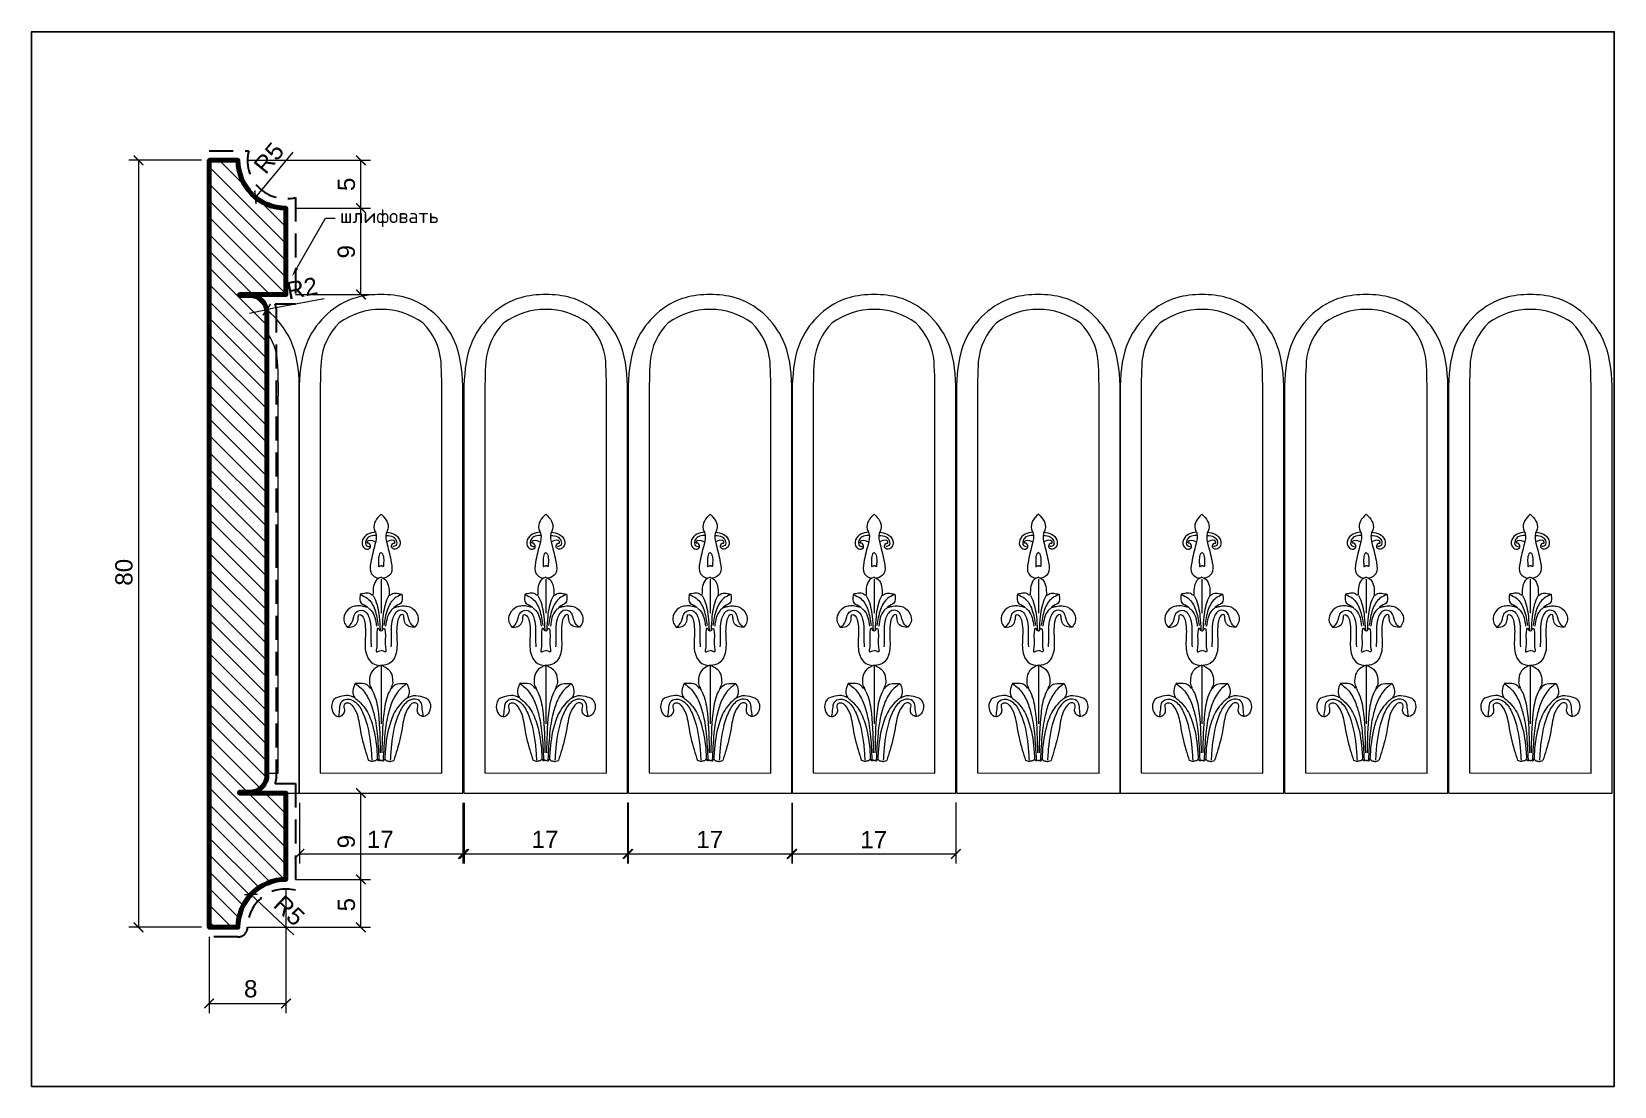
# Model space of a CAD drawing. Header units: millimetres. Extents: x 1286 to 1451, y -2791 to -2681.
import ezdxf
from ezdxf import colors
from ezdxf.entities.mleader import LeaderData, LeaderLine
from ezdxf.math import Vec2, Vec3

# ---------------------------------------------------------------- set-up
doc = ezdxf.new("R2010")
doc.units = ezdxf.units.MM
doc.linetypes.add('HIDDEN', pattern=[0.375, 0.25, -0.125])
for name, color, linetype, lineweight in [('0.05', 7, 'Continuous', 5), ('0.15', 7, 'Continuous', 15), ('линия 50', 1, 'Continuous', 140), ('служебный слой РАЗМЕРЫ', 7, 'Continuous', 9)]:
    doc.layers.add(name, color=color, linetype=linetype, lineweight=lineweight)
doc.layers.add('Outside panel', color=7, linetype='Continuous', lineweight=18, true_color=0x7f5e57)
doc.layers.add('размеры в модели', color=7, linetype='Continuous')
doc.styles.get("Standard").update_dxf_attribs({"font": 'arial.ttf'})
doc.styles.add('ЕСКД профили текст', font='isocpeur.ttf')
doc.dimstyles.new('M_1', dxfattribs={"dimtxt": 1.8, "dimasz": 1, "dimexe": 1, "dimexo": 1, "dimgap": 0.6, "dimtad": 1, "dimdec": 0, "dimdsep": 46, "dimtxsty": 'Standard', "dimblk": 'ARCHTICK', "dimcen": -5, "dimclrd": 7, "dimclre": 7, "dimclrt": 7, "dimadec": 0, "dimazin": 0, "dimtfac": 1, "dimtdec": 0, "dimtmove": 0, "dimatfit": 3, "dimfxl": 1, "dimtolj": 1, "dimtzin": 0, "dimlwd": 5, "dimlwe": 5, "dimarcsym": 0})

# ---------------------------------------------------------------- blocks, each defined once
blk = doc.blocks.new('_ArchTick')
at = {"color": 0, "linetype": 'ByBlock', "const_width": 0.15}
blk.add_lwpolyline([(-0.5, -0.5), (0.5, 0.5)], dxfattribs=at)
blk = doc.blocks.new('*D14')
at = {"layer": 'Defpoints', "color": 0, "ltscale": 1000, "transparency": 16777216}
for p in [(1313.56, -2760.06), (1330.6, -2760.06), (1330.6, -2766.4)]:
    blk.add_point(p, dxfattribs=at)
at = {"layer": 'размеры в модели', "color": 7, "lineweight": 5, "ltscale": 1000, "transparency": 16777216}
for p, q in [((1313.56, -2761.06), (1313.56, -2767.4)), ((1330.6, -2761.06), (1330.6, -2767.4)), ((1313.56, -2766.4), (1330.6, -2766.4))]:
    blk.add_line(p, q, dxfattribs=at)
at = {"layer": 'размеры в модели', "color": 7, "lineweight": 5, "ltscale": 1000, "transparency": 16777216, "rotation": 180}
blk.add_blockref('_ArchTick', (1313.56, -2766.4), dxfattribs=at)
at = {"layer": 'размеры в модели', "color": 7, "lineweight": 5, "ltscale": 1000, "transparency": 16777216}
blk.add_blockref('_ArchTick', (1330.6, -2766.4), dxfattribs=at)
at = {"layer": 'размеры в модели', "color": 7, "ltscale": 1000, "transparency": 16777216, "insert": (1321.99, -2764.89), "char_height": 1.8, "attachment_point": 5}
blk.add_mtext('\\A1;17', dxfattribs=at)
blk = doc.blocks.new('ЕКЦУ32')
at = {"layer": '0.15', "color": 7, "ltscale": 1000}
for p, q in [((310096.428, -94131.678), (310096.428, -94132.074)), ((310096.428, -94132.676), (310096.428, -94133.357))]:
    blk.add_line(p, q, dxfattribs=at)
for points, knots in [([(310096.428, -94130.927), (310096.4, -94130.951), (310096.357, -94130.99), (310096.336, -94131.088), (310096.385, -94131.168), (310096.349, -94131.309), (310096.312, -94131.45), (310096.288, -94131.616), (310096.366, -94131.662), (310096.4, -94131.668), (310096.403, -94131.669)], [0, 0, 0, 0, 0.37778, 0.698932, 0.881043, 1.343112, 2.100944, 2.562036, 2.885405, 2.923503, 2.923503, 2.923503, 2.923503]), ([(310096.428, -94130.927), (310096.455, -94130.951), (310096.498, -94130.99), (310096.519, -94131.088), (310096.47, -94131.168), (310096.506, -94131.309), (310096.543, -94131.45), (310096.567, -94131.616), (310096.489, -94131.662), (310096.455, -94131.668), (310096.452, -94131.669)], [0, 0, 0, 0, 0.37778, 0.698932, 0.881043, 1.343112, 2.100944, 2.562036, 2.885405, 2.923503, 2.923503, 2.923503, 2.923503]), ([(310096.399, -94131.529), (310096.4, -94131.531), (310096.402, -94131.536), (310096.412, -94131.529), (310096.419, -94131.524), (310096.425, -94131.523), (310096.428, -94131.523)], [0, 0, 0, 0, 0.0131786, 0.050341, 0.0899427, 0.1148542, 0.1148542, 0.1148542, 0.1148542]), ([(310096.456, -94131.529), (310096.455, -94131.531), (310096.453, -94131.536), (310096.443, -94131.529), (310096.436, -94131.524), (310096.43, -94131.523), (310096.428, -94131.523)], [0, 0, 0, 0, 0.0131786, 0.050341, 0.0899427, 0.1148542, 0.1148542, 0.1148542, 0.1148542]), ([(310096.428, -94131.658), (310096.41, -94131.665), (310096.366, -94131.684), (310096.335, -94131.765), (310096.334, -94131.825), (310096.334, -94131.856)], [0.0019117, 0.0019117, 0.0019117, 0.0019117, 0.0566711, 0.143232, 0.2372144, 0.2372144, 0.2372144, 0.2372144]), ([(310096.428, -94131.658), (310096.445, -94131.665), (310096.489, -94131.684), (310096.52, -94131.765), (310096.521, -94131.825), (310096.521, -94131.856)], [0.0019117, 0.0019117, 0.0019117, 0.0019117, 0.0566711, 0.143232, 0.2372144, 0.2372144, 0.2372144, 0.2372144]), ([(310096.035, -94132.236), (310096.046, -94132.237), (310096.08, -94132.238), (310096.139, -94132.22), (310096.163, -94132.157), (310096.162, -94132.119), (310096.169, -94132.087), (310096.214, -94132.099), (310096.252, -94132.2), (310096.244, -94132.361), (310096.237, -94132.538), (310096.315, -94132.668), (310096.386, -94132.678), (310096.418, -94132.681)], [0, 0, 0, 0, 0.11159, 0.357543, 0.588258, 0.749177, 0.798876, 0.877795, 1.122773, 1.87898, 2.569938, 2.988144, 3.307465, 3.307465, 3.307465, 3.307465]), ([(310096.428, -94132.282), (310096.425, -94132.281), (310096.417, -94132.28), (310096.408, -94132.27), (310096.406, -94132.254), (310096.385, -94132.249), (310096.376, -94132.303), (310096.378, -94132.383), (310096.382, -94132.455), (310096.368, -94132.523), (310096.387, -94132.524), (310096.4, -94132.509), (310096.417, -94132.509), (310096.428, -94132.509)], [0.002081, 0.002081, 0.002081, 0.002081, 0.024737, 0.091756, 0.122112, 0.185456, 0.241023, 0.613969, 1.071147, 1.1389, 1.169589, 1.235103, 1.339921, 1.339921, 1.339921, 1.339921]), ([(310096.428, -94132.282), (310096.43, -94132.281), (310096.438, -94132.28), (310096.447, -94132.27), (310096.449, -94132.254), (310096.47, -94132.249), (310096.479, -94132.303), (310096.477, -94132.383), (310096.473, -94132.455), (310096.487, -94132.523), (310096.468, -94132.524), (310096.455, -94132.509), (310096.438, -94132.509), (310096.428, -94132.509)], [0.002081, 0.002081, 0.002081, 0.002081, 0.024737, 0.091756, 0.122112, 0.185456, 0.241023, 0.613969, 1.071147, 1.1389, 1.169589, 1.235103, 1.339921, 1.339921, 1.339921, 1.339921]), ([(310096.82, -94132.236), (310096.809, -94132.237), (310096.776, -94132.238), (310096.716, -94132.22), (310096.693, -94132.157), (310096.693, -94132.119), (310096.686, -94132.087), (310096.641, -94132.099), (310096.603, -94132.2), (310096.611, -94132.361), (310096.618, -94132.538), (310096.54, -94132.668), (310096.469, -94132.678), (310096.437, -94132.681)], [0, 0, 0, 0, 0.11159, 0.357543, 0.588258, 0.749177, 0.798876, 0.877795, 1.122773, 1.87898, 2.569938, 2.988144, 3.307465, 3.307465, 3.307465, 3.307465]), ([(310096.123, -94133.058), (310096.107, -94133.05), (310096.061, -94133.024), (310095.974, -94133.036), (310095.859, -94133.066), (310095.842, -94133.192), (310095.895, -94133.27), (310095.958, -94133.276), (310095.997, -94133.245), (310096.014, -94133.192), (310095.988, -94133.141), (310096.046, -94133.093), (310096.155, -94133.208), (310096.175, -94133.397), (310096.225, -94133.611), (310096.267, -94133.743), (310096.28, -94133.784)], [0, 0, 0, 0, 0.183297, 0.550228, 0.895116, 1.334937, 1.649508, 1.771004, 1.957538, 2.129416, 2.333466, 2.453349, 2.786534, 3.582561, 4.602168, 5.050862, 5.050862, 5.050862, 5.050862]), ([(310096.732, -94133.058), (310096.748, -94133.05), (310096.794, -94133.024), (310096.881, -94133.036), (310096.996, -94133.066), (310097.013, -94133.192), (310096.96, -94133.27), (310096.898, -94133.276), (310096.858, -94133.245), (310096.841, -94133.192), (310096.867, -94133.141), (310096.809, -94133.093), (310096.7, -94133.208), (310096.68, -94133.397), (310096.63, -94133.611), (310096.588, -94133.743), (310096.575, -94133.784)], [0, 0, 0, 0, 0.183297, 0.550228, 0.895116, 1.334937, 1.649508, 1.771004, 1.957538, 2.129416, 2.333466, 2.453349, 2.786534, 3.582561, 4.602168, 5.050862, 5.050862, 5.050862, 5.050862]), ([(310096.389, -94133.774), (310096.389, -94133.773), (310096.388, -94133.769), (310096.38, -94133.769), (310096.374, -94133.786), (310096.341, -94133.792), (310096.317, -94133.797), (310096.288, -94133.787), (310096.28, -94133.784)], [0, 0, 0, 0, 0.0141292, 0.0353001, 0.0561583, 0.192866, 0.3204755, 0.3926725, 0.3926725, 0.3926725, 0.3926725]), ([(310096.428, -94133.785), (310096.425, -94133.785), (310096.42, -94133.784), (310096.415, -94133.782), (310096.413, -94133.781)], [0.00262895, 0.00262895, 0.00262895, 0.00262895, 0.0327839, 0.05471712, 0.05471712, 0.05471712, 0.05471712]), ([(310096.428, -94133.785), (310096.43, -94133.785), (310096.435, -94133.784), (310096.44, -94133.782), (310096.442, -94133.781)], [0.00262895, 0.00262895, 0.00262895, 0.00262895, 0.0327839, 0.05471712, 0.05471712, 0.05471712, 0.05471712]), ([(310096.466, -94133.774), (310096.466, -94133.773), (310096.467, -94133.769), (310096.475, -94133.769), (310096.481, -94133.786), (310096.514, -94133.792), (310096.538, -94133.797), (310096.567, -94133.787), (310096.575, -94133.784)], [0, 0, 0, 0, 0.0141292, 0.0353001, 0.0561583, 0.192866, 0.3204755, 0.3926725, 0.3926725, 0.3926725, 0.3926725])]:
    blk.add_open_spline(points, degree=3, knots=knots, dxfattribs=at)
for points in [[(310096.362, -94131.134), (310096.274, -94131.158), (310096.213, -94131.223), (310096.224, -94131.31), (310096.278, -94131.33), (310096.303, -94131.316), (310096.306, -94131.293), (310096.294, -94131.269), (310096.275, -94131.26), (310096.27, -94131.262), (310096.267, -94131.254), (310096.274, -94131.235), (310096.286, -94131.23), (310096.364, -94131.248)], [(310096.493, -94131.134), (310096.581, -94131.158), (310096.642, -94131.223), (310096.631, -94131.31), (310096.577, -94131.33), (310096.552, -94131.316), (310096.549, -94131.293), (310096.561, -94131.269), (310096.58, -94131.26), (310096.585, -94131.262), (310096.588, -94131.254), (310096.581, -94131.235), (310096.569, -94131.23), (310096.491, -94131.248)], [(310096.366, -94131.172), (310096.288, -94131.19), (310096.251, -94131.23), (310096.256, -94131.287), (310096.292, -94131.302)], [(310096.489, -94131.172), (310096.567, -94131.19), (310096.604, -94131.23), (310096.599, -94131.287), (310096.563, -94131.302)], [(310096.428, -94131.371), (310096.419, -94131.376), (310096.405, -94131.4), (310096.397, -94131.47), (310096.399, -94131.529)], [(310096.428, -94131.371), (310096.436, -94131.376), (310096.45, -94131.4), (310096.458, -94131.47), (310096.456, -94131.529)], [(310096.187, -94131.855), (310096.184, -94131.869), (310096.197, -94131.957), (310096.268, -94131.999), (310096.279, -94132.01)], [(310096.334, -94131.856), (310096.333, -94131.863), (310096.326, -94131.866), (310096.307, -94131.853), (310096.246, -94131.843), (310096.187, -94131.855)], [(310096.194, -94131.862), (310096.268, -94131.902), (310096.354, -94132.031), (310096.394, -94132.218)], [(310096.336, -94131.869), (310096.352, -94131.9), (310096.405, -94132.112), (310096.416, -94132.269)], [(310096.519, -94131.869), (310096.503, -94131.9), (310096.45, -94132.112), (310096.439, -94132.269)], [(310096.661, -94131.862), (310096.587, -94131.902), (310096.501, -94132.031), (310096.461, -94132.218)], [(310096.521, -94131.856), (310096.522, -94131.863), (310096.529, -94131.866), (310096.548, -94131.853), (310096.609, -94131.843), (310096.668, -94131.855)], [(310096.668, -94131.855), (310096.671, -94131.869), (310096.658, -94131.957), (310096.587, -94131.999), (310096.576, -94132.01)], [(310096.279, -94132.01), (310096.266, -94132.006), (310096.221, -94131.995), (310096.154, -94131.99), (310096.093, -94132.002), (310096.009, -94132.084), (310095.999, -94132.174), (310096.035, -94132.236)], [(310096.041, -94132.233), (310096.071, -94132.209), (310096.111, -94132.118), (310096.139, -94132.061), (310096.22, -94132.044), (310096.295, -94132.143), (310096.309, -94132.359), (310096.313, -94132.466)], [(310096.281, -94132.016), (310096.312, -94132.044), (310096.374, -94132.225)], [(310096.574, -94132.016), (310096.543, -94132.044), (310096.481, -94132.225)], [(310096.814, -94132.233), (310096.784, -94132.209), (310096.744, -94132.118), (310096.716, -94132.061), (310096.635, -94132.044), (310096.56, -94132.143), (310096.546, -94132.359), (310096.542, -94132.466)], [(310096.576, -94132.01), (310096.589, -94132.006), (310096.634, -94131.995), (310096.701, -94131.99), (310096.762, -94132.002), (310096.846, -94132.084), (310096.856, -94132.174), (310096.82, -94132.236)], [(310096.428, -94132.676), (310096.388, -94132.696), (310096.313, -94132.765), (310096.293, -94132.861), (310096.306, -94132.927), (310096.312, -94132.943), (310096.31, -94132.946), (310096.294, -94132.934), (310096.235, -94132.895), (310096.128, -94132.891)], [(310096.428, -94132.676), (310096.467, -94132.696), (310096.542, -94132.765), (310096.562, -94132.861), (310096.549, -94132.927), (310096.543, -94132.943), (310096.546, -94132.946), (310096.561, -94132.934), (310096.62, -94132.895), (310096.727, -94132.891)], [(310096.128, -94132.891), (310096.111, -94132.928), (310096.105, -94133.02), (310096.123, -94133.058)], [(310096.132, -94132.896), (310096.196, -94132.946), (310096.289, -94133.082), (310096.342, -94133.233), (310096.382, -94133.47), (310096.403, -94133.776)], [(310096.314, -94132.95), (310096.347, -94133.017), (310096.396, -94133.241), (310096.418, -94133.697)], [(310096.541, -94132.95), (310096.508, -94133.017), (310096.459, -94133.241), (310096.437, -94133.697)], [(310096.723, -94132.896), (310096.659, -94132.946), (310096.566, -94133.082), (310096.513, -94133.233), (310096.473, -94133.47), (310096.452, -94133.776)], [(310096.727, -94132.891), (310096.744, -94132.928), (310096.75, -94133.02), (310096.732, -94133.058)], [(310095.938, -94133.27), (310095.949, -94133.186), (310095.97, -94133.102), (310096.03, -94133.072), (310096.131, -94133.109), (310096.218, -94133.234), (310096.307, -94133.605), (310096.321, -94133.782)], [(310096.125, -94133.059), (310096.169, -94133.096), (310096.243, -94133.181), (310096.327, -94133.369), (310096.38, -94133.691), (310096.384, -94133.762)], [(310096.73, -94133.059), (310096.686, -94133.096), (310096.612, -94133.181), (310096.528, -94133.369), (310096.475, -94133.691), (310096.471, -94133.762)], [(310096.918, -94133.27), (310096.906, -94133.186), (310096.885, -94133.102), (310096.825, -94133.072), (310096.724, -94133.109), (310096.637, -94133.234), (310096.548, -94133.605), (310096.534, -94133.782)], [(310096.413, -94133.781), (310096.411, -94133.784), (310096.4, -94133.787), (310096.392, -94133.783), (310096.389, -94133.774)], [(310096.442, -94133.781), (310096.444, -94133.784), (310096.455, -94133.787), (310096.463, -94133.783), (310096.466, -94133.774)]]:
    blk.add_spline(points, degree=3, dxfattribs=at)
blk = doc.blocks.new('Е34Е3')
at = {"layer": '0.15', "color": 7, "ltscale": 1000}
blk.add_lwpolyline([(310097.133, -94133.932), (310097.133, -94129.583, 0.01525), (310097.124, -94129.153, 0.173539), (310096.913, -94128.704, 0.15667), (310096.428, -94128.548, 0.15667), (310095.942, -94128.704, 0.173539), (310095.731, -94129.153, 0.01525), (310095.722, -94129.583), (310095.722, -94133.928)], format="xyb", close=True, dxfattribs=at)
blk.add_open_spline([(310095.481, -94134.163), (310096.113, -94134.163), (310096.744, -94134.163), (310097.376, -94134.163), (310097.376, -94132.586), (310097.376, -94131.009), (310097.376, -94129.432), (310097.37, -94129.252), (310097.319, -94128.813), (310096.881, -94128.409), (310096.526, -94128.377), (310096.428, -94128.376), (310096.329, -94128.377), (310095.974, -94128.409), (310095.536, -94128.813), (310095.485, -94129.252), (310095.479, -94129.432), (310095.479, -94131.009), (310095.479, -94132.586), (310095.479, -94134.163)], degree=3, knots=[0, 0, 0, 0, 1, 1, 1, 2, 2, 2, 2.531506, 3.296967, 3.590216, 3.590216, 3.590216, 3.883466, 4.648927, 5.180433, 5.180433, 5.180433, 6.180433, 6.180433, 6.180433, 6.180433], dxfattribs=at)
at = {"layer": '0.05', "color": 5}
blk.add_blockref('ЕКЦУ32', (0, 0), dxfattribs=at)
blk = doc.blocks.new('*D13')
at = {"layer": 'Defpoints', "color": 0, "ltscale": 1000, "transparency": 16777216}
for p in [(1308.35, -2709.99), (1310.15, -2709.64)]:
    blk.add_point(p, dxfattribs=at)
at = {"layer": 'размеры в модели', "color": 7, "lineweight": 5, "ltscale": 1000, "transparency": 16777216}
for p in [(1316.13, -2708.5), (1308.35, -2709.99)]:
    blk.add_line(p, (1310.15, -2709.64), dxfattribs=at)
blk.add_arc((1308.35, -2709.99), 1.83, 339.5877, 11.4524, dxfattribs=at)
at = {"layer": 'размеры в модели', "color": 7, "lineweight": 5, "ltscale": 1000, "transparency": 16777216, "rotation": 190.8295863598931}
blk.add_blockref('_ArchTick', (1310.15, -2709.64), dxfattribs=at)
at = {"layer": 'размеры в модели', "color": 7, "ltscale": 1000, "transparency": 16777216, "insert": (1313.84, -2707.4), "char_height": 1.8, "attachment_point": 5, "rotation": 10.8296}
blk.add_mtext('\\A1;R2', dxfattribs=at)
blk = doc.blocks.new('*D12')
at = {"layer": 'Defpoints', "color": 0, "ltscale": 1000, "transparency": 16777216}
for p in [(1364.94, -2760.06), (1381.99, -2760.05), (1381.99, -2766.41)]:
    blk.add_point(p, dxfattribs=at)
at = {"layer": 'размеры в модели', "color": 7, "lineweight": 5, "ltscale": 1000, "transparency": 16777216}
for p, q in [((1364.94, -2761.06), (1364.94, -2767.41)), ((1381.99, -2761.05), (1381.99, -2767.41)), ((1364.94, -2766.41), (1381.99, -2766.41))]:
    blk.add_line(p, q, dxfattribs=at)
at = {"layer": 'размеры в модели', "color": 7, "lineweight": 5, "ltscale": 1000, "transparency": 16777216, "rotation": 180}
blk.add_blockref('_ArchTick', (1364.94, -2766.41), dxfattribs=at)
at = {"layer": 'размеры в модели', "color": 7, "lineweight": 5, "ltscale": 1000, "transparency": 16777216}
blk.add_blockref('_ArchTick', (1381.99, -2766.41), dxfattribs=at)
at = {"layer": 'размеры в модели', "color": 7, "ltscale": 1000, "transparency": 16777216, "insert": (1373.43, -2764.91), "char_height": 1.8, "attachment_point": 5}
blk.add_mtext('\\A1;17', dxfattribs=at)
blk = doc.blocks.new('*D11')
at = {"layer": 'Defpoints', "color": 0, "ltscale": 1000, "transparency": 16777216}
for p in [(1347.84, -2760.04), (1364.89, -2760.06), (1364.89, -2766.4)]:
    blk.add_point(p, dxfattribs=at)
at = {"layer": 'размеры в модели', "color": 7, "lineweight": 5, "ltscale": 1000, "transparency": 16777216}
for p, q in [((1347.84, -2761.04), (1347.84, -2767.4)), ((1364.89, -2761.06), (1364.89, -2767.4)), ((1347.84, -2766.4), (1364.89, -2766.4))]:
    blk.add_line(p, q, dxfattribs=at)
at = {"layer": 'размеры в модели', "color": 7, "lineweight": 5, "ltscale": 1000, "transparency": 16777216, "rotation": 180}
blk.add_blockref('_ArchTick', (1347.84, -2766.4), dxfattribs=at)
at = {"layer": 'размеры в модели', "color": 7, "lineweight": 5, "ltscale": 1000, "transparency": 16777216}
blk.add_blockref('_ArchTick', (1364.89, -2766.4), dxfattribs=at)
at = {"layer": 'размеры в модели', "color": 7, "ltscale": 1000, "transparency": 16777216, "insert": (1356.33, -2764.9), "char_height": 1.8, "attachment_point": 5}
blk.add_mtext('\\A1;17', dxfattribs=at)
blk = doc.blocks.new('*D10')
at = {"layer": 'Defpoints', "color": 0, "ltscale": 1000, "transparency": 16777216}
for p in [(1330.73, -2760.06), (1347.77, -2760.06), (1347.77, -2766.4)]:
    blk.add_point(p, dxfattribs=at)
at = {"layer": 'размеры в модели', "color": 7, "lineweight": 5, "ltscale": 1000, "transparency": 16777216}
for p, q in [((1330.73, -2761.06), (1330.73, -2767.4)), ((1347.77, -2761.06), (1347.77, -2767.4)), ((1330.73, -2766.4), (1347.77, -2766.4))]:
    blk.add_line(p, q, dxfattribs=at)
at = {"layer": 'размеры в модели', "color": 7, "lineweight": 5, "ltscale": 1000, "transparency": 16777216, "rotation": 180}
blk.add_blockref('_ArchTick', (1330.73, -2766.4), dxfattribs=at)
at = {"layer": 'размеры в модели', "color": 7, "lineweight": 5, "ltscale": 1000, "transparency": 16777216}
blk.add_blockref('_ArchTick', (1347.77, -2766.4), dxfattribs=at)
at = {"layer": 'размеры в модели', "color": 7, "ltscale": 1000, "transparency": 16777216, "insert": (1339.16, -2764.89), "char_height": 1.8, "attachment_point": 5}
blk.add_mtext('\\A1;17', dxfattribs=at)
blk = doc.blocks.new('*D9')
at = {"layer": 'Defpoints', "color": 0, "ltscale": 1000, "transparency": 16777216}
for p in [(1307.15, -2694.06), (1319.97, -2694.06), (1312.15, -2699.06)]:
    blk.add_point(p, dxfattribs=at)
at = {"layer": 'размеры в модели', "color": 7, "lineweight": 5, "ltscale": 1000, "transparency": 16777216}
for p, q in [((1308.15, -2694.06), (1320.97, -2694.06)), ((1319.97, -2699.06), (1319.97, -2694.06)), ((1313.15, -2699.06), (1320.97, -2699.06))]:
    blk.add_line(p, q, dxfattribs=at)
for p, rotation in [((1319.97, -2694.06), 90), ((1319.97, -2699.06), 270)]:
    blk.add_blockref('_ArchTick', p, dxfattribs=dict(at, rotation=rotation))
at = {"layer": 'размеры в модели', "color": 7, "ltscale": 1000, "transparency": 16777216, "insert": (1318.46, -2696.57), "char_height": 1.8, "attachment_point": 5, "rotation": 90}
blk.add_mtext('\\A1;5', dxfattribs=at)
blk = doc.blocks.new('*D8')
at = {"layer": 'Defpoints', "color": 0, "ltscale": 1000, "transparency": 16777216}
for p in [(1312.15, -2699.06), (1319.97, -2699.06), (1312.15, -2708.06)]:
    blk.add_point(p, dxfattribs=at)
at = {"layer": 'размеры в модели', "color": 7, "lineweight": 5, "ltscale": 1000, "transparency": 16777216}
for p, q in [((1313.15, -2699.06), (1320.97, -2699.06)), ((1319.97, -2708.06), (1319.97, -2699.06)), ((1313.15, -2708.06), (1320.97, -2708.06))]:
    blk.add_line(p, q, dxfattribs=at)
for p, rotation in [((1319.97, -2699.06), 90), ((1319.97, -2708.06), 270)]:
    blk.add_blockref('_ArchTick', p, dxfattribs=dict(at, rotation=rotation))
at = {"layer": 'размеры в модели', "color": 7, "ltscale": 1000, "transparency": 16777216, "insert": (1318.45, -2703.6), "char_height": 1.8, "attachment_point": 5, "rotation": 90}
blk.add_mtext('\\A1;9', dxfattribs=at)
blk = doc.blocks.new('*D7')
at = {"layer": 'Defpoints', "color": 0, "ltscale": 1000, "transparency": 16777216}
for p in [(1312.15, -2760.06), (1319.97, -2760.06), (1312.15, -2769.06)]:
    blk.add_point(p, dxfattribs=at)
at = {"layer": 'размеры в модели', "color": 7, "lineweight": 5, "ltscale": 1000, "transparency": 16777216}
for p, q in [((1313.15, -2760.06), (1320.97, -2760.06)), ((1319.97, -2769.06), (1319.97, -2760.06)), ((1313.15, -2769.06), (1320.97, -2769.06))]:
    blk.add_line(p, q, dxfattribs=at)
for p, rotation in [((1319.97, -2760.06), 90), ((1319.97, -2769.06), 270)]:
    blk.add_blockref('_ArchTick', p, dxfattribs=dict(at, rotation=rotation))
at = {"layer": 'размеры в модели', "color": 7, "ltscale": 1000, "transparency": 16777216, "insert": (1318.45, -2765.12), "char_height": 1.8, "attachment_point": 5, "rotation": 90}
blk.add_mtext('\\A1;9', dxfattribs=at)
blk = doc.blocks.new('*D6')
at = {"layer": 'Defpoints', "color": 0, "ltscale": 1000, "transparency": 16777216}
for p in [(1312.15, -2769.06), (1319.97, -2769.06), (1307.15, -2774.06)]:
    blk.add_point(p, dxfattribs=at)
at = {"layer": 'размеры в модели', "color": 7, "lineweight": 5, "ltscale": 1000, "transparency": 16777216}
for p, q in [((1313.15, -2769.06), (1320.97, -2769.06)), ((1319.97, -2774.06), (1319.97, -2769.06)), ((1308.15, -2774.06), (1320.97, -2774.06))]:
    blk.add_line(p, q, dxfattribs=at)
for p, rotation in [((1319.97, -2769.06), 90), ((1319.97, -2774.06), 270)]:
    blk.add_blockref('_ArchTick', p, dxfattribs=dict(at, rotation=rotation))
at = {"layer": 'размеры в модели', "color": 7, "ltscale": 1000, "transparency": 16777216, "insert": (1318.46, -2771.7), "char_height": 1.8, "attachment_point": 5, "rotation": 90}
blk.add_mtext('\\A1;5', dxfattribs=at)
blk = doc.blocks.new('*D5')
at = {"layer": 'Defpoints', "color": 0, "ltscale": 1000, "transparency": 16777216}
for p in [(1308.51, -2770.63), (1312.15, -2774.06)]:
    blk.add_point(p, dxfattribs=at)
at = {"layer": 'размеры в модели', "color": 7, "lineweight": 5, "ltscale": 1000, "transparency": 16777216}
blk.add_line((1312.96, -2774.83), (1308.51, -2770.63), dxfattribs=at)
at = {"layer": 'размеры в модели', "color": 7, "lineweight": 5, "ltscale": 1000, "transparency": 16777216, "rotation": 136.654666523928}
blk.add_blockref('_ArchTick', (1308.51, -2770.63), dxfattribs=at)
at = {"layer": 'размеры в модели', "color": 7, "ltscale": 1000, "transparency": 16777216, "insert": (1312.5, -2772.31), "char_height": 1.8, "attachment_point": 5, "rotation": 316.6547}
blk.add_mtext('\\A1;R5', dxfattribs=at)
blk = doc.blocks.new('*D4')
at = {"layer": 'Defpoints', "color": 0, "ltscale": 1000, "transparency": 16777216}
for p in [(1312.15, -2694.06), (1308.97, -2697.92)]:
    blk.add_point(p, dxfattribs=at)
at = {"layer": 'размеры в модели', "color": 7, "lineweight": 5, "ltscale": 1000, "transparency": 16777216}
blk.add_line((1312.86, -2693.2), (1308.97, -2697.92), dxfattribs=at)
at = {"layer": 'размеры в модели', "color": 7, "lineweight": 5, "ltscale": 1000, "transparency": 16777216, "rotation": 230.5043113219263}
blk.add_blockref('_ArchTick', (1308.97, -2697.92), dxfattribs=at)
at = {"layer": 'размеры в модели', "color": 7, "ltscale": 1000, "transparency": 16777216, "insert": (1310.38, -2693.83), "char_height": 1.8, "attachment_point": 5, "rotation": 50.5043}
blk.add_mtext('\\A1;R5', dxfattribs=at)
blk = doc.blocks.new('*D16')
at = {"layer": 'Defpoints', "color": 0, "ltscale": 1000, "transparency": 16777216}
for p in [(1312.15, -2769.06), (1304.15, -2774.06), (1312.15, -2782)]:
    blk.add_point(p, dxfattribs=at)
at = {"layer": 'размеры в модели', "color": 7, "lineweight": 5, "ltscale": 1000, "transparency": 16777216}
for p, q in [((1312.15, -2770.06), (1312.15, -2783)), ((1304.15, -2775.06), (1304.15, -2783)), ((1304.15, -2782), (1312.15, -2782))]:
    blk.add_line(p, q, dxfattribs=at)
at = {"layer": 'размеры в модели', "color": 7, "lineweight": 5, "ltscale": 1000, "transparency": 16777216, "rotation": 180}
blk.add_blockref('_ArchTick', (1304.15, -2782), dxfattribs=at)
at = {"layer": 'размеры в модели', "color": 7, "lineweight": 5, "ltscale": 1000, "transparency": 16777216}
blk.add_blockref('_ArchTick', (1312.15, -2782), dxfattribs=at)
at = {"layer": 'размеры в модели', "color": 7, "ltscale": 1000, "transparency": 16777216, "insert": (1308.48, -2780.48), "char_height": 1.8, "attachment_point": 5}
blk.add_mtext('\\A1;8', dxfattribs=at)
blk = doc.blocks.new('*D15')
at = {"layer": 'Defpoints', "color": 0, "ltscale": 1000, "transparency": 16777216}
for p in [(1304.35, -2694.06), (1296.79, -2774.06), (1304.35, -2774.06)]:
    blk.add_point(p, dxfattribs=at)
at = {"layer": 'размеры в модели', "color": 7, "lineweight": 5, "ltscale": 1000, "transparency": 16777216}
for p, q in [((1303.35, -2694.06), (1295.79, -2694.06)), ((1296.79, -2694.06), (1296.79, -2774.06)), ((1303.35, -2774.06), (1295.79, -2774.06))]:
    blk.add_line(p, q, dxfattribs=at)
for p, rotation in [((1296.79, -2694.06), 90), ((1296.79, -2774.06), 270)]:
    blk.add_blockref('_ArchTick', p, dxfattribs=dict(at, rotation=rotation))
at = {"layer": 'размеры в модели', "color": 7, "ltscale": 1000, "transparency": 16777216, "insert": (1295.27, -2737.03), "char_height": 1.8, "attachment_point": 5, "rotation": 90}
blk.add_mtext('\\A1;80', dxfattribs=at)

msp = doc.modelspace()

# ---------------------------------------------------------------- hatches: boundary and pattern name
at = {"layer": 'Outside panel', "ltscale": 1000}
h = msp.add_hatch(dxfattribs=at)
h.set_pattern_fill('ANSI31', color=256, scale=9.894831, angle=90)
h.set_pattern_definition([(135, (-308770.9864, 91266.244), (-0.8745877676, -0.8745877676), [])])
edge = h.paths.add_edge_path()
edge.add_line((1307.15, -2774.06), (1304.15, -2774.06))
edge.add_line((1304.15, -2774.06), (1304.15, -2694.06))
edge.add_line((1304.15, -2694.06), (1307.15, -2694.06))
edge.add_arc((1312.15, -2694.06), 5, 180, 270)
edge.add_line((1312.15, -2699.06), (1312.15, -2708.06))
edge.add_line((1312.15, -2708.06), (1307.31, -2708.06))
edge.add_line((1307.31, -2708.06), (1307.31, -2708.15))
edge.add_line((1307.31, -2708.15), (1308.41, -2708.15))
edge.add_arc((1308.35, -2709.99), 1.83, 11.4524, 88.1385, ccw=False)
edge.add_line((1310.15, -2709.62), (1310.15, -2734.06))
edge.add_line((1310.15, -2734.06), (1310.15, -2758.51))
edge.add_arc((1308.35, -2758.14), 1.83, 271.8615, 348.5476, ccw=False)
edge.add_line((1308.41, -2759.97), (1307.31, -2759.97))
edge.add_line((1307.31, -2759.97), (1307.31, -2760.06))
edge.add_line((1307.31, -2760.06), (1312.15, -2760.06))
edge.add_line((1312.15, -2760.06), (1312.15, -2769.06))
edge.add_arc((1312.15, -2774.06), 5, 90, 180)

# ---------------------------------------------------------------- linework, layer by layer
at = {"color": 6, "ltscale": 1000}
msp.add_lwpolyline([(1285.64, -2790.65), (1450.64, -2790.65), (1450.64, -2680.65), (1285.64, -2680.65)], close=True, dxfattribs=at)
at = {"layer": '0.15', "color": 7, "ltscale": 1000}
msp.add_lwpolyline([(1310.15, -2757.99), (1311.36, -2757.99), (1311.36, -2718.91, 0.01525), (1311.29, -2715.05, 0.127484), (1310.15, -2711.93, 0.127484)], format="xyb", dxfattribs=at)
msp.add_open_spline([(1307.31, -2760.06), (1309.39, -2760.06), (1311.47, -2760.06), (1313.55, -2760.06), (1313.55, -2745.9), (1313.55, -2731.73), (1313.55, -2717.56), (1313.5, -2715.94), (1313.15, -2712.95), (1311.23, -2710.53), (1310.15, -2709.69)], degree=3, knots=[0.633436, 0.633436, 0.633436, 0.633436, 1, 1, 1, 2, 2, 2, 2.531506, 2.981206, 2.981206, 2.981206, 2.981206], dxfattribs=at)
at = {"layer": 'линия 50', "color": 1, "linetype": 'HIDDEN', "lineweight": 30, "ltscale": 10, "true_color": 0xff0909}
msp.add_lwpolyline([(1304.15, -2693.06), (1308.27, -2693.06, 0.571287), (1313.15, -2697.94), (1313.15, -2709.06), (1311.03, -2709.06, -0.042704), (1311.15, -2709.53), (1311.15, -2734.06), (1311.15, -2758.59, -0.042704), (1311.03, -2759.06), (1313.15, -2759.06), (1313.15, -2770.19, 0.490314), (1308.15, -2774.06, -0.414214), (1307.15, -2775.06), (1304.15, -2775.06)], format="xyb", dxfattribs=at)
at = {"layer": 'линия 50', "color": 7}
msp.add_lwpolyline([(1307.15, -2774.06), (1304.15, -2774.06), (1304.15, -2694.06), (1307.15, -2694.06, 0.414214), (1312.15, -2699.06), (1312.15, -2708.06), (1307.31, -2708.06), (1307.31, -2708.15), (1308.41, -2708.15, -0.34768), (1310.15, -2709.62), (1310.15, -2734.06), (1310.15, -2758.51, -0.34768), (1308.41, -2759.97), (1307.31, -2759.97), (1307.31, -2760.06), (1312.15, -2760.06), (1312.15, -2769.06, 0.414214), (1307.15, -2774.06, -0.414214), (1312.15, -2769.06)], format="xyb", dxfattribs=at)

# ---------------------------------------------------------------- block references
at = {"layer": '0.05', "color": 5, "xscale": 8.985333019139501, "yscale": 8.985333019139501, "zscale": 8.985333019139501}
for p in [(-2784997.6, 843066.74), (-2784980.43, 843066.74), (-2784963.3, 843066.74), (-2784946.2, 843066.74), (-2784929.08, 843066.74), (-2784912.02, 843066.74), (-2784894.89, 843066.74), (-2784877.79, 843066.74)]:
    msp.add_blockref('Е34Е3', p, dxfattribs=at)

# ---------------------------------------------------------------- dimensions: what is measured, and where the dimension line sits
at = {"layer": 'размеры в модели', "color": 5, "ltscale": 1000}
for center, mpoint, picture, middle in [((1312.15, -2694.06), (1308.97, -2697.92), '*D4', (1311.55, -2694.79)), ((1312.15, -2774.06), (1308.51, -2770.63), '*D5', (1311.46, -2773.42))]:
    dim = msp.add_radius_dim(center=center, mpoint=mpoint, dimstyle='M_1', dxfattribs=at)
    dim.commit()
    dim.dimension.update_dxf_attribs({"geometry": picture, "text_midpoint": middle, "dimtype": 132})
for base, p1, p2, picture, middle in [((1296.79, -2774.06), (1304.35, -2694.06), (1304.35, -2774.06), '*D15', (1296.79, -2737.03)), ((1319.97, -2694.06), (1312.15, -2699.06), (1307.15, -2694.06), '*D9', (1319.97, -2696.57)), ((1319.97, -2699.06), (1312.15, -2708.06), (1312.15, -2699.06), '*D8', (1319.97, -2703.6)), ((1319.97, -2760.06), (1312.15, -2769.06), (1312.15, -2760.06), '*D7', (1319.97, -2765.12)), ((1319.97, -2769.06), (1307.15, -2774.06), (1312.15, -2769.06), '*D6', (1319.97, -2771.7))]:
    dim = msp.add_linear_dim(base=base, p1=p1, p2=p2, angle=90, dimstyle='M_1', dxfattribs=at)
    dim.commit()
    dim.dimension.update_dxf_attribs({"geometry": picture, "text_midpoint": middle, "dimtype": 128})
dim = msp.add_radius_dim(center=(1308.35, -2709.99), mpoint=(1310.15, -2709.64), dimstyle='M_1', dxfattribs=at)
dim.commit()
dim.dimension.update_dxf_attribs({"geometry": '*D13', "text_midpoint": (1313.84, -2707.4)})
for base, p1, p2, picture, middle in [((1330.6, -2766.4), (1313.56, -2760.06), (1330.6, -2760.06), '*D14', (1321.99, -2766.4)), ((1347.77, -2766.4), (1330.73, -2760.06), (1347.77, -2760.06), '*D10', (1339.16, -2766.4)), ((1364.89, -2766.4), (1347.84, -2760.04), (1364.89, -2760.06), '*D11', (1356.33, -2766.4)), ((1381.99, -2766.41), (1364.94, -2760.06), (1381.99, -2760.05), '*D12', (1373.43, -2766.41)), ((1312.15, -2782), (1304.15, -2774.06), (1312.15, -2769.06), '*D16', (1308.48, -2782))]:
    dim = msp.add_linear_dim(base=base, p1=p1, p2=p2, dimstyle='M_1', dxfattribs=at)
    dim.commit()
    dim.dimension.update_dxf_attribs({"geometry": picture, "text_midpoint": middle, "dimtype": 128})

# ---------------------------------------------------------------- leaders
at = {"layer": 'служебный слой РАЗМЕРЫ'}
ml = msp.add_multileader_mtext('Standard', dxfattribs=at)
ml.set_content('\\A1;шлифовать', color=256, style='ЕСКД профили текст')
ml.set_leader_properties(color=256, linetype='ByLayer', lineweight=-1)
ml.build(insert=Vec2(0, 0))
ml.multileader.update_dxf_attribs({"dogleg_length": 1, "arrow_head_size": 1})
ctx = ml.context
ctx.base_point, ctx.char_height, ctx.arrow_head_size, ctx.landing_gap_size, ctx.plane_origin = Vec3(1317.29, -2700.1), 1.5, 1, 0.5, Vec3(1330.77, -2673.93)
notes = []
notes.append((ctx, [(1, (1, 1, 0), (1316.29, -2700.1), (1, 0), 1, [(0, [(1312.78, -2706.18)], 0, [])])]))
ctx.mtext.insert, ctx.mtext.flow_direction = Vec3(1317.79, -2699.12), 5
for ctx, leaders in notes:
    for number, flags, end, landing, length, lines in leaders:
        leader = LeaderData()
        leader.index, (leader.has_last_leader_line, leader.has_dogleg_vector, leader.attachment_direction) = number, flags
        leader.last_leader_point, leader.dogleg_vector, leader.dogleg_length = Vec3(end), Vec3(landing), length
        for number, points, colour, breaks in lines:
            line = LeaderLine()
            line.index, line.vertices, line.color, line.breaks = number, Vec3.list(points), colors.encode_raw_color(colour), breaks
            leader.lines.append(line)
        ctx.leaders.append(leader)

doc.saveas('drawing.dxf')
